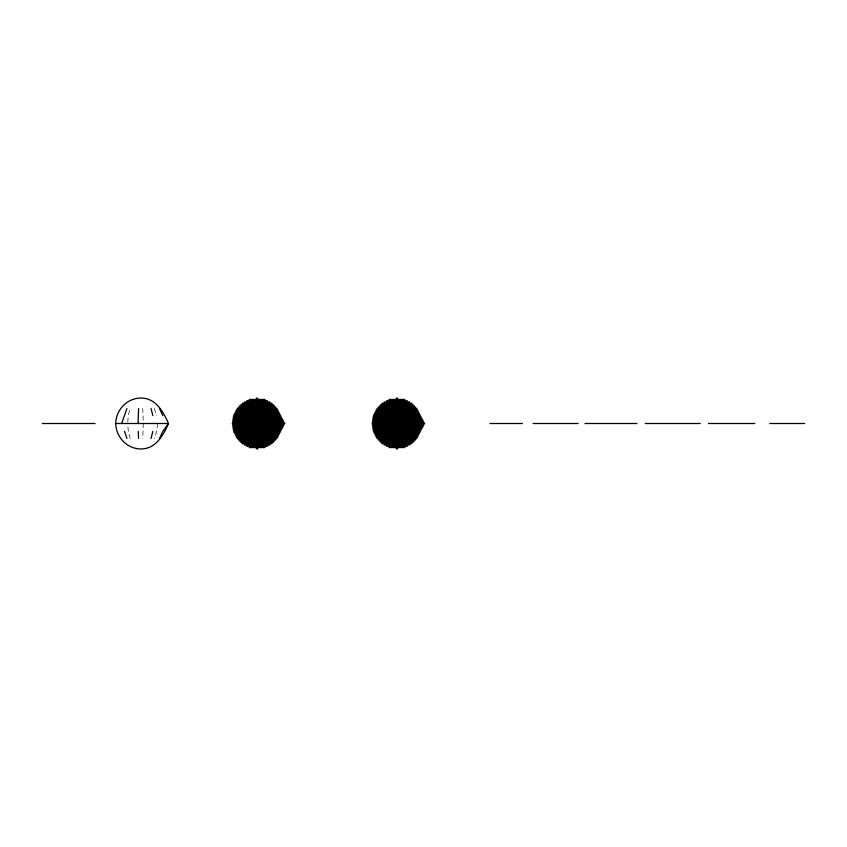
<?xml version="1.0" encoding="UTF-8"?>
<svg xmlns="http://www.w3.org/2000/svg" width="847" height="847" viewBox="0 0 847 847"><rect width="100%" height="100%" fill="white"/><g stroke="black" fill="none" stroke-linecap="round" stroke-linejoin="round"><path stroke-width="0.64" stroke-dasharray="4.24 3.18" d="M157.563 423.5L156.737 431.367L154.334 438.46M154.334 408.54L156.737 415.633M142.677 408.54A25.442 2.53 90 0 1 143.164 422.177M143.164 423.5A25.442 2.53 90 0 1 142.677 438.46M130.247 438.46A25.442 12.832 90 0 1 127.865 426.147M127.812 422.177A25.442 12.832 90 0 1 130.247 408.54"/><path stroke-width="1.27" d="M138.103 423.5L138.58 408.54M115.774 423.5C115.774 410.086 127.092 398.132 140.634 398.058C155.626 397.762 163.28 411.578 168.479 423.5C163.28 435.422 155.626 449.238 140.634 448.942C127.092 448.868 115.774 436.914 115.774 423.5L168.479 423.5L162.793 431.367L159.48 438.46M151.02 438.46L152.841 431.367M126.934 408.54L121.64 423.5M256.313 398.185L257.869 398.185M396.131 398.185L397.698 398.185M249.134 399.445L265.058 399.445M388.953 399.445L404.877 399.445M246.699 400.716L267.483 400.716M386.528 400.716L407.312 400.716M244.275 401.976L269.918 401.976M384.093 401.976L409.736 401.976M242.157 403.246L272.035 403.246M381.976 403.246L411.854 403.246M240.919 404.517L273.263 404.517M380.748 404.517L413.092 404.517M239.68 405.777L274.502 405.777M379.509 405.777L414.321 405.777M238.452 407.047L275.741 407.047M378.27 407.047L415.559 407.047M237.213 408.307L276.98 408.307M377.031 408.307L416.798 408.307M236.472 409.577L277.721 409.577M376.29 409.577L417.539 409.577M235.837 410.837L278.356 410.837M375.655 410.837L418.174 410.837M235.212 412.108L278.981 412.108M375.03 412.108L418.799 412.108M234.577 413.368L279.616 413.368M374.395 413.368L419.434 413.368M233.952 414.638L280.241 414.638M373.771 414.638L420.059 414.638M233.412 415.909L280.886 415.909M373.231 415.909L420.705 415.909M233.211 417.169L281.564 417.169M373.029 417.169L421.383 417.169M233.02 418.439L282.231 418.439M372.839 418.439L422.06 418.439M232.819 419.699L282.909 419.699M372.638 419.699L422.738 419.699M232.629 420.97L283.586 420.97M372.447 420.97L423.415 420.97M232.427 422.23L284.264 422.23M372.246 422.23L424.093 422.23M42.35 423.5L95.065 423.5M232.237 423.5L284.941 423.5M372.055 423.5L424.76 423.5M490.074 423.5L522.419 423.5M533.134 423.5L578.173 423.5M585.023 423.5L636.859 423.5M645.234 423.5L700.215 423.5M708.516 423.5L754.804 423.5M769.828 423.5L804.65 423.5M232.427 424.771L284.264 424.771M372.246 424.771L424.093 424.771M232.629 426.03L283.586 426.03M372.447 426.03L423.415 426.03M232.819 427.301L282.909 427.301M372.638 427.301L422.738 427.301M233.02 428.561L282.231 428.561M372.839 428.561L422.06 428.561M233.211 429.831L281.564 429.831M373.029 429.831L421.383 429.831M233.412 431.091L280.886 431.091M373.231 431.091L420.705 431.091M233.952 432.362L280.241 432.362M373.771 432.362L420.059 432.362M234.577 433.632L279.616 433.632M374.395 433.632L419.434 433.632M235.212 434.892L278.981 434.892M375.03 434.892L418.799 434.892M235.837 436.163L278.356 436.163M375.655 436.163L418.174 436.163M236.472 437.423L277.721 437.423M376.29 437.423L417.539 437.423M237.213 438.693L276.98 438.693M377.031 438.693L416.798 438.693M238.452 439.953L275.741 439.953M378.27 439.953L415.559 439.953M239.68 441.223L274.502 441.223M379.509 441.223L414.321 441.223M240.919 442.483L273.263 442.483M380.748 442.483L413.092 442.483M242.157 443.754L272.035 443.754M381.976 443.754L411.854 443.754M244.275 445.024L269.918 445.024M384.093 445.024L409.736 445.024M246.699 446.284L267.483 446.284M386.528 446.284L407.312 446.284M249.134 447.555L265.058 447.555M388.953 447.555L404.877 447.555M256.313 448.815L257.869 448.815M396.131 448.815L397.698 448.815M159.48 408.54L162.793 415.633M124.53 431.367L126.934 438.46M151.02 408.54L152.841 415.633M138.22 431.367L138.58 438.46"/></g></svg>
